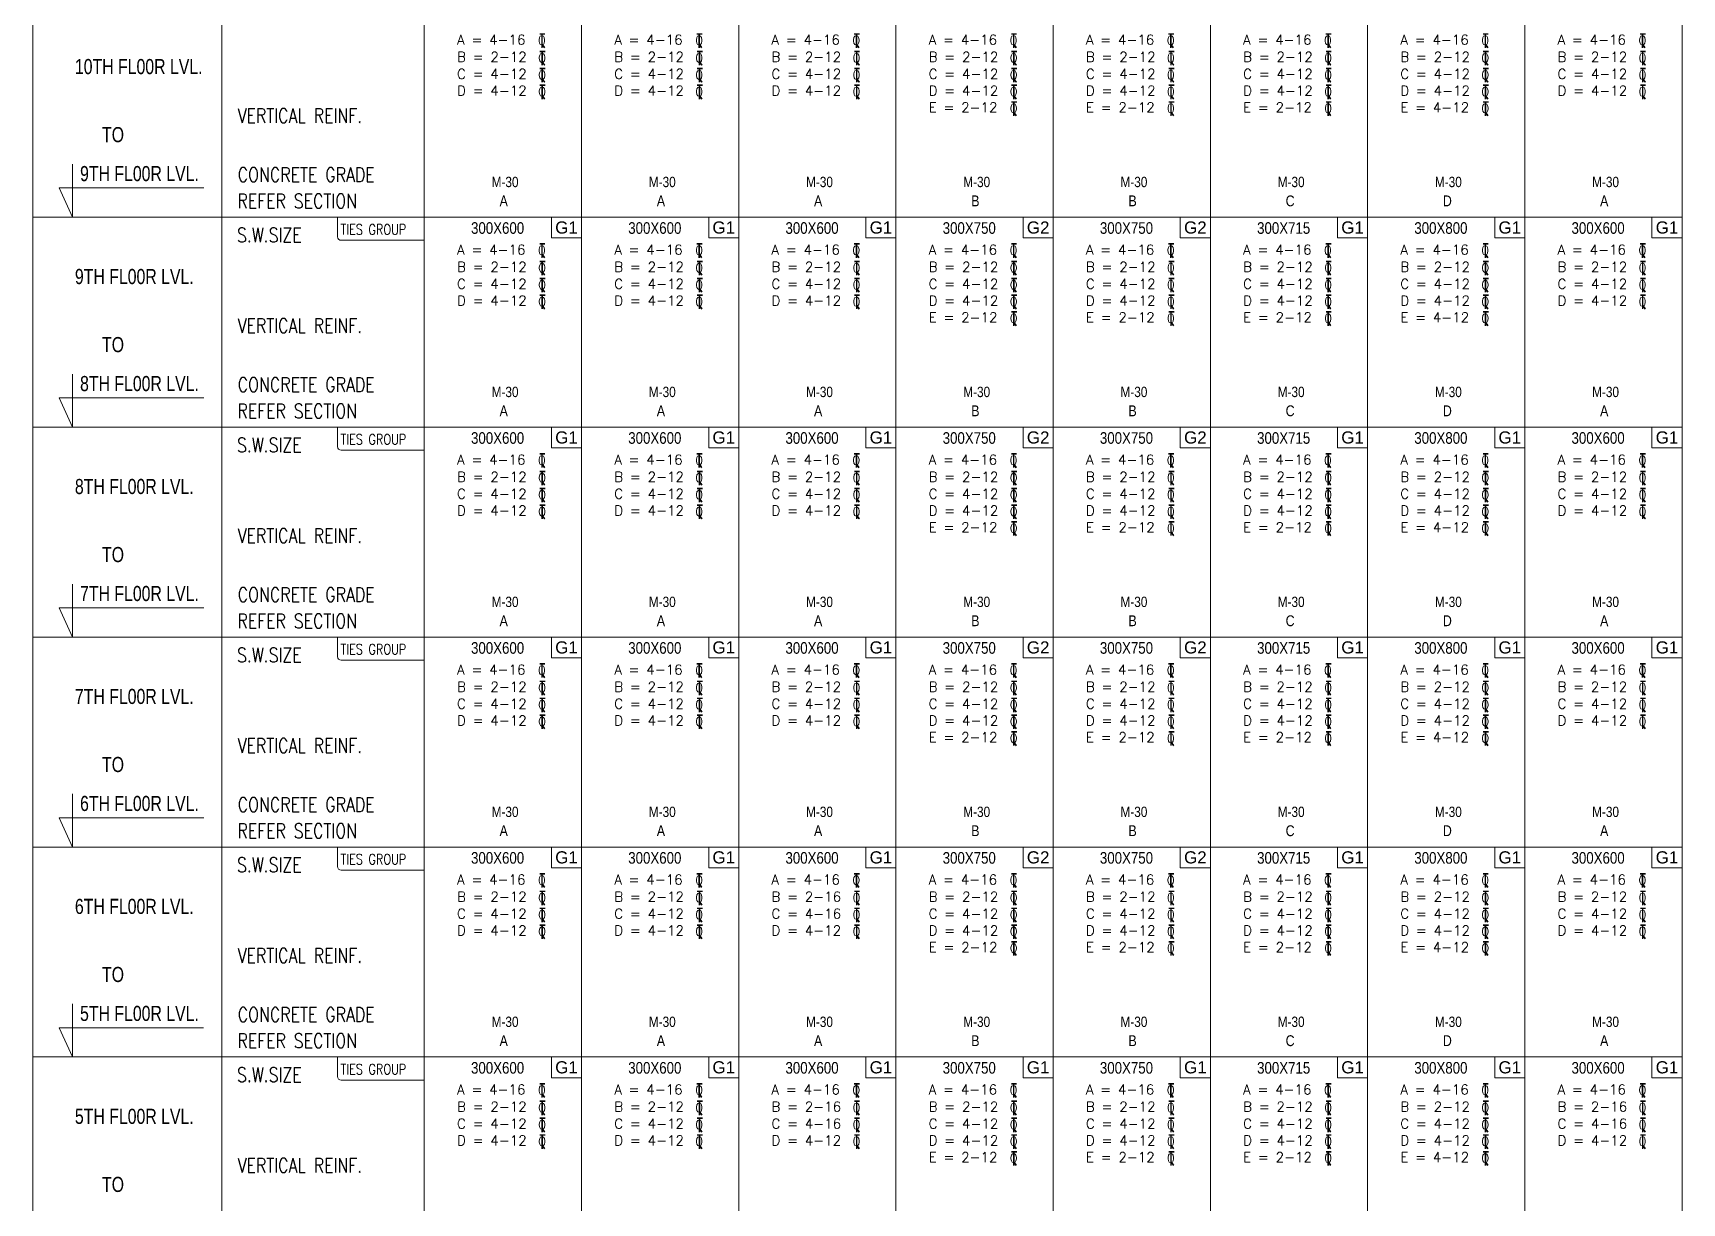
# Model space of a CAD drawing. Header units: millimetres. Extents: x 1123469 to 1752051, y -126924 to 196924.
# Drawn here: x 1477815 to 1509833, y -48749 to -26027 of the extents above; entities that cross this region are included whole.
import ezdxf

# ---------------------------------------------------------------- set-up
doc = ezdxf.new("R2010")
doc.units = ezdxf.units.MM
doc.header["$LTSCALE"] = 500
doc.header["$MEASUREMENT"] = 0
doc.layers.add('BNOS', color=2, linetype='Continuous')
for name, color, linetype, lineweight in [('LINE', 7, 'Continuous', 13), ('TEXT', 7, 'Continuous', 13), ('TEXT 3', 3, 'Continuous', 5), ('TEXT2', 3, 'Continuous', 15), ('TEXT2MM', 3, 'Continuous', 18)]:
    doc.layers.add(name, color=color, linetype=linetype, lineweight=lineweight)
doc.styles.add('ABHI', font='arial.ttf')
doc.styles.add('BHTESHT$0$HSCC2', font='romanc.shx')
doc.styles.add('RAWAT', font='romand.shx', dxfattribs={"height": 115})
doc.styles.add('RD', font='romand.shx', dxfattribs={"height": 200})
doc.styles.add('TEXT', font='ARIALN.TTF', dxfattribs={"width": 0.8})

# ---------------------------------------------------------------- blocks, each defined once
blk = doc.blocks.new('T')
at = {"layer": 'LINE'}
for p, q in [((-27, 79), (39, 79)), ((-27, 72), (39, 72)), ((-2, 70), (-2, -99)), ((5, 70), (5, -99)), ((1, -61), (31, -100)), ((7, -57), (36, -96))]:
    blk.add_line(p, q, dxfattribs=at)
at = {"layer": 'LINE', "style": 'RAWAT'}
blk.add_text('0', height=115, dxfattribs=at).set_placement((-50, -63))

msp = doc.modelspace()

# ---------------------------------------------------------------- linework, layer by layer
at = {"layer": 'LINE', "color": 2}
for p, q in [((1477814.7, -71371.1, -2437250811), (1477814.7, 764.3, -2437250811)), ((1509833, -71371.1, -2437250811), (1509833, -1062, -2437250811))]:
    msp.add_line(p, q, dxfattribs=at)
at = {"layer": 'LINE', "color": 1}
for p, q in [((1481482.8, -71371.1, -2437250811), (1481482.8, -1062, -2437250811)), ((1485412.9, -71371.1, -2437250811), (1485412.9, -1062, -2437250811)), ((1488465.4, -71371.1, -2437250811), (1488465.4, -1062, -2437250811)), ((1491518, -71371.1, -2437250811), (1491518, -1062, -2437250811)), ((1494570.5, -71371.1, -2437250811), (1494570.5, -1062, -2437250811)), ((1497623, -71371.1, -2437250811), (1497623, -1062, -2437250811)), ((1500675.5, -71371.1, -2437250811), (1500675.5, -1062, -2437250811)), ((1503728, -71371.1, -2437250811), (1503728, -1062, -2437250811)), ((1506780.5, -71371.1, -2437250811), (1506780.5, -1062, -2437250811)), ((1477814.7, -29603.3, -2437250811), (1509833, -29603.3, -2437250811)), ((1483727.8, -29603.3, -2437250811), (1483727.8, -29983.3, -2437250811)), ((1483797.8, -30053.3, -2437250811), (1485412.9, -30053.3, -2437250811)), ((1477814.7, -33680.6, -2437250811), (1509833, -33680.6, -2437250811)), ((1483727.8, -33680.6, -2437250811), (1483727.8, -34060.6, -2437250811)), ((1483797.8, -34130.6, -2437250811), (1485412.9, -34130.6, -2437250811)), ((1477814.7, -37758, -2437250811), (1509833, -37758, -2437250811)), ((1483727.8, -37758, -2437250811), (1483727.8, -38137.9, -2437250811)), ((1483797.8, -38207.9, -2437250811), (1485412.9, -38207.9, -2437250811)), ((1477814.7, -41835.3, -2437250811), (1509833, -41835.3, -2437250811)), ((1483727.8, -41835.3, -2437250811), (1483727.8, -42215.2, -2437250811)), ((1483797.8, -42285.2, -2437250811), (1485412.9, -42285.2, -2437250811)), ((1477814.7, -45912.6, -2437250811), (1509833, -45912.6, -2437250811)), ((1483727.8, -45912.6, -2437250811), (1483727.8, -46292.6, -2437250811)), ((1483797.8, -46362.6, -2437250811), (1485412.9, -46362.6, -2437250811))]:
    msp.add_line(p, q, dxfattribs=at)
at = {"layer": 'LINE', "color": 1, "elevation": -2437250811}
for points in [[(1478583.6, -28573.3), (1478583.6, -29603.3), (1478325.6, -29035.7), (1481129.8, -29035.7)], [(1478583.6, -32650.7), (1478583.6, -33680.6), (1478325.6, -33113.1), (1481129.8, -33113.1)], [(1478583.6, -36728), (1478583.6, -37758), (1478325.6, -37190.4), (1481129.8, -37190.4)], [(1478583.6, -40805.3), (1478583.6, -41835.3), (1478325.6, -41267.7), (1481129.8, -41267.7)], [(1478583.6, -44882.6), (1478583.6, -45912.6), (1478325.6, -45345.1), (1481124.3, -45345.1)]]:
    msp.add_lwpolyline(points, dxfattribs=at)
at = {"layer": 'LINE', "color": 1}
for centre in [(1483797.8, -29983.3, -2437250811), (1483797.8, -34060.6, -2437250811), (1483797.8, -38137.9, -2437250811), (1483797.8, -42215.2, -2437250811), (1483797.8, -46292.6, -2437250811)]:
    msp.add_arc(centre, 70, 180, 270, dxfattribs=at)
at = {"layer": 'TEXT2', "color": 7, "lineweight": 20, "elevation": -2437250811}
for points in [[(1488465.4, -29603.3), (1487881.7, -29603.3), (1487881.7, -30006.5), (1488465.4, -30006.5)], [(1491518, -29603.3), (1490934.2, -29603.3), (1490934.2, -30006.5), (1491518, -30006.5)], [(1494570.5, -29603.3), (1493986.7, -29603.3), (1493986.7, -30006.5), (1494570.5, -30006.5)], [(1497623, -29603.3), (1497039.2, -29603.3), (1497039.2, -30006.5), (1497623, -30006.5)], [(1500675.5, -29603.3), (1500091.7, -29603.3), (1500091.7, -30006.5), (1500675.5, -30006.5)], [(1503728, -29603.3), (1503144.2, -29603.3), (1503144.2, -30006.5), (1503728, -30006.5)], [(1506780.5, -29603.3), (1506196.7, -29603.3), (1506196.7, -30006.5), (1506780.5, -30006.5)], [(1509833, -29603.3), (1509249.2, -29603.3), (1509249.2, -30006.5), (1509833, -30006.5)], [(1488465.4, -33680.6), (1487881.7, -33680.6), (1487881.7, -34083.9), (1488465.4, -34083.9)], [(1491518, -33680.6), (1490934.2, -33680.6), (1490934.2, -34083.9), (1491518, -34083.9)], [(1494570.5, -33680.6), (1493986.7, -33680.6), (1493986.7, -34083.9), (1494570.5, -34083.9)], [(1497623, -33680.6), (1497039.2, -33680.6), (1497039.2, -34083.9), (1497623, -34083.9)], [(1500675.5, -33680.6), (1500091.7, -33680.6), (1500091.7, -34083.9), (1500675.5, -34083.9)], [(1503728, -33680.6), (1503144.2, -33680.6), (1503144.2, -34083.9), (1503728, -34083.9)], [(1506780.5, -33680.6), (1506196.7, -33680.6), (1506196.7, -34083.9), (1506780.5, -34083.9)], [(1509833, -33680.6), (1509249.2, -33680.6), (1509249.2, -34083.9), (1509833, -34083.9)], [(1488465.4, -37758), (1487881.7, -37758), (1487881.7, -38161.2), (1488465.4, -38161.2)], [(1491518, -37758), (1490934.2, -37758), (1490934.2, -38161.2), (1491518, -38161.2)], [(1494570.5, -37758), (1493986.7, -37758), (1493986.7, -38161.2), (1494570.5, -38161.2)], [(1497623, -37758), (1497039.2, -37758), (1497039.2, -38161.2), (1497623, -38161.2)], [(1500675.5, -37758), (1500091.7, -37758), (1500091.7, -38161.2), (1500675.5, -38161.2)], [(1503728, -37758), (1503144.2, -37758), (1503144.2, -38161.2), (1503728, -38161.2)], [(1506780.5, -37758), (1506196.7, -37758), (1506196.7, -38161.2), (1506780.5, -38161.2)], [(1509833, -37758), (1509249.2, -37758), (1509249.2, -38161.2), (1509833, -38161.2)], [(1488465.4, -41835.3), (1487881.7, -41835.3), (1487881.7, -42238.5), (1488465.4, -42238.5)], [(1491518, -41835.3), (1490934.2, -41835.3), (1490934.2, -42238.5), (1491518, -42238.5)], [(1494570.5, -41835.3), (1493986.7, -41835.3), (1493986.7, -42238.5), (1494570.5, -42238.5)], [(1497623, -41835.3), (1497039.2, -41835.3), (1497039.2, -42238.5), (1497623, -42238.5)], [(1500675.5, -41835.3), (1500091.7, -41835.3), (1500091.7, -42238.5), (1500675.5, -42238.5)], [(1503728, -41835.3), (1503144.2, -41835.3), (1503144.2, -42238.5), (1503728, -42238.5)], [(1506780.5, -41835.3), (1506196.7, -41835.3), (1506196.7, -42238.5), (1506780.5, -42238.5)], [(1509833, -41835.3), (1509249.2, -41835.3), (1509249.2, -42238.5), (1509833, -42238.5)], [(1488465.4, -45912.6), (1487881.7, -45912.6), (1487881.7, -46315.9), (1488465.4, -46315.9)], [(1491518, -45912.6), (1490934.2, -45912.6), (1490934.2, -46315.9), (1491518, -46315.9)], [(1494570.5, -45912.6), (1493986.7, -45912.6), (1493986.7, -46315.9), (1494570.5, -46315.9)], [(1497623, -45912.6), (1497039.2, -45912.6), (1497039.2, -46315.9), (1497623, -46315.9)], [(1500675.5, -45912.6), (1500091.7, -45912.6), (1500091.7, -46315.9), (1500675.5, -46315.9)], [(1503728, -45912.6), (1503144.2, -45912.6), (1503144.2, -46315.9), (1503728, -46315.9)], [(1506780.5, -45912.6), (1506196.7, -45912.6), (1506196.7, -46315.9), (1506780.5, -46315.9)], [(1509833, -45912.6), (1509249.2, -45912.6), (1509249.2, -46315.9), (1509833, -46315.9)]]:
    msp.add_lwpolyline(points, close=True, dxfattribs=at)

# ---------------------------------------------------------------- block references
at = {"layer": 'TEXT', "color": 3, "xscale": 1.53, "yscale": 1.53, "zscale": 1.53}
for p in [(1487696.3, -26161.7, 0), (1490748.8, -26161.7, 0), (1493801.3, -26161.7, 0), (1496853.8, -26161.7, 0), (1499906.3, -26161.7, 0), (1502958.8, -26161.7, 0), (1506011.3, -26161.7, 0), (1509063.8, -26161.7, 0), (1487699.5, -26501.9, 0), (1490752, -26501.9, 0), (1493804.5, -26501.9, 0), (1496857.1, -26501.9, 0), (1499909.6, -26501.9, 0), (1502962.1, -26501.9, 0), (1506014.6, -26501.9, 0), (1509067.1, -26501.9, 0), (1487699.5, -26832.2, 0), (1490752, -26832.2, 0), (1493804.5, -26832.2, 0), (1496857.1, -26832.2, 0), (1499909.6, -26832.2, 0), (1502962.1, -26832.2, 0), (1506014.6, -26832.2, 0), (1509067.1, -26832.2, 0), (1487699.5, -27157.6, 0), (1490752, -27157.6, 0), (1493804.5, -27157.6, 0), (1496857.1, -27157.6, 0), (1499909.6, -27157.6, 0), (1502962.1, -27157.6, 0), (1506014.6, -27157.6, 0), (1509067.1, -27157.6, 0), (1496857.1, -27482.4, 0), (1499909.6, -27482.4, 0), (1502962.1, -27482.4, 0), (1506014.6, -27482.4, 0), (1487696.3, -30239, 0), (1490748.8, -30239, 0), (1493801.3, -30239, 0), (1496853.8, -30239, 0), (1499906.3, -30239, 0), (1502958.8, -30239, 0), (1506011.3, -30239, 0), (1509063.8, -30239, 0), (1487699.5, -30579.2, 0), (1490752, -30579.2, 0), (1493804.5, -30579.2, 0), (1496857.1, -30579.2, 0), (1499909.6, -30579.2, 0), (1502962.1, -30579.2, 0), (1506014.6, -30579.2, 0), (1509067.1, -30579.2, 0), (1487699.5, -30909.5, 0), (1490752, -30909.5, 0), (1493804.5, -30909.5, 0), (1496857.1, -30909.5, 0), (1499909.6, -30909.5, 0), (1502962.1, -30909.5, 0), (1506014.6, -30909.5, 0), (1509067.1, -30909.5, 0), (1487699.5, -31235, 0), (1490752, -31235, 0), (1493804.5, -31235, 0), (1496857.1, -31235, 0), (1499909.6, -31235, 0), (1502962.1, -31235, 0), (1506014.6, -31235, 0), (1509067.1, -31235, 0), (1496857.1, -31559.7, 0), (1499909.6, -31559.7, 0), (1502962.1, -31559.7, 0), (1506014.6, -31559.7, 0), (1487696.3, -34316.4, 0), (1490748.8, -34316.4, 0), (1493801.3, -34316.4, 0), (1496853.8, -34316.4, 0), (1499906.3, -34316.4, 0), (1502958.8, -34316.4, 0), (1506011.3, -34316.4, 0), (1509063.8, -34316.4, 0), (1487699.5, -34656.6, 0), (1490752, -34656.6, 0), (1493804.5, -34656.6, 0), (1496857.1, -34656.6, 0), (1499909.6, -34656.6, 0), (1502962.1, -34656.6, 0), (1506014.6, -34656.6, 0), (1509067.1, -34656.6, 0), (1487699.5, -34986.9, 0), (1490752, -34986.9, 0), (1493804.5, -34986.9, 0), (1496857.1, -34986.9, 0), (1499909.6, -34986.9, 0), (1502962.1, -34986.9, 0), (1506014.6, -34986.9, 0), (1509067.1, -34986.9, 0), (1487699.5, -35312.3, 0), (1490752, -35312.3, 0), (1493804.5, -35312.3, 0), (1496857.1, -35312.3, 0), (1499909.6, -35312.3, 0), (1502962.1, -35312.3, 0), (1506014.6, -35312.3, 0), (1509067.1, -35312.3, 0), (1496857.1, -35637, 0), (1499909.6, -35637, 0), (1502962.1, -35637, 0), (1506014.6, -35637, 0), (1487696.3, -38393.7, 0), (1490748.8, -38393.7, 0), (1493801.3, -38393.7, 0), (1496853.8, -38393.7, 0), (1499906.3, -38393.7, 0), (1502958.8, -38393.7, 0), (1506011.3, -38393.7, 0), (1509063.8, -38393.7, 0), (1487699.5, -38733.9, 0), (1490752, -38733.9, 0), (1493804.5, -38733.9, 0), (1496857.1, -38733.9, 0), (1499909.6, -38733.9, 0), (1502962.1, -38733.9, 0), (1506014.6, -38733.9, 0), (1509067.1, -38733.9, 0), (1487699.5, -39064.2, 0), (1490752, -39064.2, 0), (1493804.5, -39064.2, 0), (1496857.1, -39064.2, 0), (1499909.6, -39064.2, 0), (1502962.1, -39064.2, 0), (1506014.6, -39064.2, 0), (1509067.1, -39064.2, 0), (1487699.5, -39389.6, 0), (1490752, -39389.6, 0), (1493804.5, -39389.6, 0), (1496857.1, -39389.6, 0), (1499909.6, -39389.6, 0), (1502962.1, -39389.6, 0), (1506014.6, -39389.6, 0), (1509067.1, -39389.6, 0), (1496857.1, -39714.4, 0), (1499909.6, -39714.4, 0), (1502962.1, -39714.4, 0), (1506014.6, -39714.4, 0), (1487696.3, -42471, 0), (1490748.8, -42471, 0), (1493801.3, -42471, 0), (1496853.8, -42471, 0), (1499906.3, -42471, 0), (1502958.8, -42471, 0), (1506011.3, -42471, 0), (1509063.8, -42471, 0), (1487699.5, -42811.2, 0), (1490752, -42811.2, 0), (1493804.5, -42811.2, 0), (1496857.1, -42811.2, 0), (1499909.6, -42811.2, 0), (1502962.1, -42811.2, 0), (1506014.6, -42811.2, 0), (1509067.1, -42811.2, 0), (1487699.5, -43141.5, 0), (1490752, -43141.5, 0), (1493804.5, -43141.5, 0), (1496857.1, -43141.5, 0), (1499909.6, -43141.5, 0), (1502962.1, -43141.5, 0), (1506014.6, -43141.5, 0), (1509067.1, -43141.5, 0), (1487699.5, -43467, 0), (1490752, -43467, 0), (1493804.5, -43467, 0), (1496857.1, -43467, 0), (1499909.6, -43467, 0), (1502962.1, -43467, 0), (1506014.6, -43467, 0), (1509067.1, -43467, 0), (1496857.1, -43791.7, 0), (1499909.6, -43791.7, 0), (1502962.1, -43791.7, 0), (1506014.6, -43791.7, 0), (1487696.3, -46548.3, 0), (1490748.8, -46548.3, 0), (1493801.3, -46548.3, 0), (1496853.8, -46548.3, 0), (1499906.3, -46548.3, 0), (1502958.8, -46548.3, 0), (1506011.3, -46548.3, 0), (1509063.8, -46548.3, 0), (1487699.5, -46888.6, 0), (1490752, -46888.6, 0), (1493804.5, -46888.6, 0), (1496857.1, -46888.6, 0), (1499909.6, -46888.6, 0), (1502962.1, -46888.6, 0), (1506014.6, -46888.6, 0), (1509067.1, -46888.6, 0), (1487699.5, -47218.8, 0), (1490752, -47218.8, 0), (1493804.5, -47218.8, 0), (1496857.1, -47218.8, 0), (1499909.6, -47218.8, 0), (1502962.1, -47218.8, 0), (1506014.6, -47218.8, 0), (1509067.1, -47218.8, 0), (1487699.5, -47544.3, 0), (1490752, -47544.3, 0), (1493804.5, -47544.3, 0), (1496857.1, -47544.3, 0), (1499909.6, -47544.3, 0), (1502962.1, -47544.3, 0), (1506014.6, -47544.3, 0), (1509067.1, -47544.3, 0), (1496857.1, -47869, 0), (1499909.6, -47869, 0), (1502962.1, -47869, 0), (1506014.6, -47869, 0)]:
    msp.add_blockref('T', p, dxfattribs=at)

# ---------------------------------------------------------------- texts
at = {"layer": 'BNOS', "style": 'ABHI', "width": 0.75}
for s, height, p in [('10TH FL00R LVL.', 293.448, (1478629, -26825.8, -2437250811)), ('TO', 293.45, (1479155.8, -28147.6, -2437250811)), ('9TH FL00R LVL.', 293.448, (1478728.9, -28904.1, -2437250811)), ('9TH FL00R LVL.', 293.448, (1478629, -30903.1, -2437250811)), ('TO', 293.45, (1479155.8, -32224.9, -2437250811)), ('8TH FL00R LVL.', 293.448, (1478728.9, -32981.5, -2437250811)), ('8TH FL00R LVL.', 293.448, (1478629, -34980.5, -2437250811)), ('TO', 293.45, (1479155.8, -36302.3, -2437250811)), ('7TH FL00R LVL.', 293.448, (1478728.9, -37058.8, -2437250811)), ('7TH FL00R LVL.', 293.448, (1478629, -39057.8, -2437250811)), ('TO', 293.45, (1479155.8, -40379.6, -2437250811)), ('6TH FL00R LVL.', 293.448, (1478728.9, -41136.1, -2437250811)), ('6TH FL00R LVL.', 293.448, (1478629, -43135.1, -2437250811)), ('TO', 293.45, (1479155.8, -44456.9, -2437250811)), ('5TH FL00R LVL.', 293.448, (1478728.9, -45213.4, -2437250811)), ('5TH FL00R LVL.', 293.448, (1478629, -47212.5, -2437250811)), ('TO', 293.45, (1479155.8, -48534.3, -2437250811))]:
    msp.add_text(s, height=height, dxfattribs=at).set_placement(p)
at = {"layer": 'TEXT', "color": 3, "style": 'RD'}
for s, p in [('A = 4-16', (1486048.5, -26253.8, -245631.4)), ('A = 4-16', (1489101, -26253.8, -245631.4)), ('A = 4-16', (1492153.5, -26253.8, -245631.4)), ('A = 4-16', (1495206, -26253.8, -245631.4)), ('A = 4-16', (1498258.5, -26253.8, -245631.4)), ('A = 4-16', (1501311, -26253.8, -245631.4)), ('A = 4-16', (1504363.5, -26253.8, -245631.4)), ('A = 4-16', (1507416, -26253.8, -245631.4)), ('B = 2-12', (1486048.5, -26586.9, -245631.4)), ('B = 2-12', (1489101, -26586.9, -245631.4)), ('B = 2-12', (1492153.5, -26586.9, -245631.4)), ('B = 2-12', (1495206, -26586.9, -245631.4)), ('B = 2-12', (1498258.5, -26586.9, -245631.4)), ('B = 2-12', (1501311, -26586.9, -245631.4)), ('B = 2-12', (1504363.5, -26586.9, -245631.4)), ('B = 2-12', (1507416, -26586.9, -245631.4)), ('C = 4-12', (1486048.5, -26917.2, -245631.4)), ('C = 4-12', (1489101, -26917.2, -245631.4)), ('C = 4-12', (1492153.5, -26917.2, -245631.4)), ('C = 4-12', (1495206, -26917.2, -245631.4)), ('C = 4-12', (1498258.5, -26917.2, -245631.4)), ('C = 4-12', (1501311, -26917.2, -245631.4)), ('C = 4-12', (1504363.5, -26917.2, -245631.4)), ('C = 4-12', (1507416, -26917.2, -245631.4)), ('D = 4-12', (1486048.5, -27242.7, -245631.4)), ('D = 4-12', (1489101, -27242.7, -245631.4)), ('D = 4-12', (1492153.5, -27242.7, -245631.4)), ('D = 4-12', (1495206, -27242.7, -245631.4)), ('D = 4-12', (1498258.5, -27242.7, -245631.4)), ('D = 4-12', (1501311, -27242.7, -245631.4)), ('D = 4-12', (1504363.5, -27242.7, -245631.4)), ('D = 4-12', (1507416, -27242.7, -245631.4)), ('E = 2-12', (1495206, -27567.4, -245631.4)), ('E = 2-12', (1498258.5, -27567.4, -245631.4)), ('E = 2-12', (1501311, -27567.4, -245631.4)), ('E = 4-12', (1504363.5, -27567.4, -245631.4)), ('A = 4-16', (1486048.5, -30331.1, -245631.4)), ('A = 4-16', (1489101, -30331.1, -245631.4)), ('A = 4-16', (1492153.5, -30331.1, -245631.4)), ('A = 4-16', (1495206, -30331.1, -245631.4)), ('A = 4-16', (1498258.5, -30331.1, -245631.4)), ('A = 4-16', (1501311, -30331.1, -245631.4)), ('A = 4-16', (1504363.5, -30331.1, -245631.4)), ('A = 4-16', (1507416, -30331.1, -245631.4)), ('B = 2-12', (1486048.5, -30664.3, -245631.4)), ('B = 2-12', (1489101, -30664.3, -245631.4)), ('B = 2-12', (1492153.5, -30664.3, -245631.4)), ('B = 2-12', (1495206, -30664.3, -245631.4)), ('B = 2-12', (1498258.5, -30664.3, -245631.4)), ('B = 2-12', (1501311, -30664.3, -245631.4)), ('B = 2-12', (1504363.5, -30664.3, -245631.4)), ('B = 2-12', (1507416, -30664.3, -245631.4)), ('C = 4-12', (1486048.5, -30994.5, -245631.4)), ('C = 4-12', (1489101, -30994.5, -245631.4)), ('C = 4-12', (1492153.5, -30994.5, -245631.4)), ('C = 4-12', (1495206, -30994.5, -245631.4)), ('C = 4-12', (1498258.5, -30994.5, -245631.4)), ('C = 4-12', (1501311, -30994.5, -245631.4)), ('C = 4-12', (1504363.5, -30994.5, -245631.4)), ('C = 4-12', (1507416, -30994.5, -245631.4)), ('D = 4-12', (1486048.5, -31320, -245631.4)), ('D = 4-12', (1489101, -31320, -245631.4)), ('D = 4-12', (1492153.5, -31320, -245631.4)), ('D = 4-12', (1495206, -31320, -245631.4)), ('D = 4-12', (1498258.5, -31320, -245631.4)), ('D = 4-12', (1501311, -31320, -245631.4)), ('D = 4-12', (1504363.5, -31320, -245631.4)), ('D = 4-12', (1507416, -31320, -245631.4)), ('E = 2-12', (1495206, -31644.7, -245631.4)), ('E = 2-12', (1498258.5, -31644.7, -245631.4)), ('E = 2-12', (1501311, -31644.7, -245631.4)), ('E = 4-12', (1504363.5, -31644.7, -245631.4)), ('A = 4-16', (1486048.5, -34408.5, -245631.4)), ('A = 4-16', (1489101, -34408.5, -245631.4)), ('A = 4-16', (1492153.5, -34408.5, -245631.4)), ('A = 4-16', (1495206, -34408.5, -245631.4)), ('A = 4-16', (1498258.5, -34408.5, -245631.4)), ('A = 4-16', (1501311, -34408.5, -245631.4)), ('A = 4-16', (1504363.5, -34408.5, -245631.4)), ('A = 4-16', (1507416, -34408.5, -245631.4)), ('B = 2-12', (1486048.5, -34741.6, -245631.4)), ('B = 2-12', (1489101, -34741.6, -245631.4)), ('B = 2-12', (1492153.5, -34741.6, -245631.4)), ('B = 2-12', (1495206, -34741.6, -245631.4)), ('B = 2-12', (1498258.5, -34741.6, -245631.4)), ('B = 2-12', (1501311, -34741.6, -245631.4)), ('B = 2-12', (1504363.5, -34741.6, -245631.4)), ('B = 2-12', (1507416, -34741.6, -245631.4)), ('C = 4-12', (1486048.5, -35071.9, -245631.4)), ('C = 4-12', (1489101, -35071.9, -245631.4)), ('C = 4-12', (1492153.5, -35071.9, -245631.4)), ('C = 4-12', (1495206, -35071.9, -245631.4)), ('C = 4-12', (1498258.5, -35071.9, -245631.4)), ('C = 4-12', (1501311, -35071.9, -245631.4)), ('C = 4-12', (1504363.5, -35071.9, -245631.4)), ('C = 4-12', (1507416, -35071.9, -245631.4)), ('D = 4-12', (1486048.5, -35397.3, -245631.4)), ('D = 4-12', (1489101, -35397.3, -245631.4)), ('D = 4-12', (1492153.5, -35397.3, -245631.4)), ('D = 4-12', (1495206, -35397.3, -245631.4)), ('D = 4-12', (1498258.5, -35397.3, -245631.4)), ('D = 4-12', (1501311, -35397.3, -245631.4)), ('D = 4-12', (1504363.5, -35397.3, -245631.4)), ('D = 4-12', (1507416, -35397.3, -245631.4)), ('E = 2-12', (1495206, -35722.1, -245631.4)), ('E = 2-12', (1498258.5, -35722.1, -245631.4)), ('E = 2-12', (1501311, -35722.1, -245631.4)), ('E = 4-12', (1504363.5, -35722.1, -245631.4)), ('A = 4-16', (1486048.5, -38485.8, -245631.4)), ('A = 4-16', (1489101, -38485.8, -245631.4)), ('A = 4-16', (1492153.5, -38485.8, -245631.4)), ('A = 4-16', (1495206, -38485.8, -245631.4)), ('A = 4-16', (1498258.5, -38485.8, -245631.4)), ('A = 4-16', (1501311, -38485.8, -245631.4)), ('A = 4-16', (1504363.5, -38485.8, -245631.4)), ('A = 4-16', (1507416, -38485.8, -245631.4)), ('B = 2-12', (1486048.5, -38818.9, -245631.4)), ('B = 2-12', (1489101, -38818.9, -245631.4)), ('B = 2-12', (1492153.5, -38818.9, -245631.4)), ('B = 2-12', (1495206, -38818.9, -245631.4)), ('B = 2-12', (1498258.5, -38818.9, -245631.4)), ('B = 2-12', (1501311, -38818.9, -245631.4)), ('B = 2-12', (1504363.5, -38818.9, -245631.4)), ('B = 2-12', (1507416, -38818.9, -245631.4)), ('C = 4-12', (1486048.5, -39149.2, -245631.4)), ('C = 4-12', (1489101, -39149.2, -245631.4)), ('C = 4-12', (1492153.5, -39149.2, -245631.4)), ('C = 4-12', (1495206, -39149.2, -245631.4)), ('C = 4-12', (1498258.5, -39149.2, -245631.4)), ('C = 4-12', (1501311, -39149.2, -245631.4)), ('C = 4-12', (1504363.5, -39149.2, -245631.4)), ('C = 4-12', (1507416, -39149.2, -245631.4)), ('D = 4-12', (1486048.5, -39474.6, -245631.4)), ('D = 4-12', (1489101, -39474.6, -245631.4)), ('D = 4-12', (1492153.5, -39474.6, -245631.4)), ('D = 4-12', (1495206, -39474.6, -245631.4)), ('D = 4-12', (1498258.5, -39474.6, -245631.4)), ('D = 4-12', (1501311, -39474.6, -245631.4)), ('D = 4-12', (1504363.5, -39474.6, -245631.4)), ('D = 4-12', (1507416, -39474.6, -245631.4)), ('E = 2-12', (1495206, -39799.4, -245631.4)), ('E = 2-12', (1498258.5, -39799.4, -245631.4)), ('E = 2-12', (1501311, -39799.4, -245631.4)), ('E = 4-12', (1504363.5, -39799.4, -245631.4)), ('A = 4-16', (1486048.5, -42563.1, -245631.4)), ('A = 4-16', (1489101, -42563.1, -245631.4)), ('A = 4-16', (1492153.5, -42563.1, -245631.4)), ('A = 4-16', (1495206, -42563.1, -245631.4)), ('A = 4-16', (1498258.5, -42563.1, -245631.4)), ('A = 4-16', (1501311, -42563.1, -245631.4)), ('A = 4-16', (1504363.5, -42563.1, -245631.4)), ('A = 4-16', (1507416, -42563.1, -245631.4)), ('B = 2-12', (1486048.5, -42896.2, -245631.4)), ('B = 2-12', (1489101, -42896.2, -245631.4)), ('B = 2-16', (1492153.5, -42896.2, -245631.4)), ('B = 2-12', (1495206, -42896.2, -245631.4)), ('B = 2-12', (1498258.5, -42896.2, -245631.4)), ('B = 2-12', (1501311, -42896.2, -245631.4)), ('B = 2-12', (1504363.5, -42896.2, -245631.4)), ('B = 2-12', (1507416, -42896.2, -245631.4)), ('C = 4-12', (1486048.5, -43226.5, -245631.4)), ('C = 4-12', (1489101, -43226.5, -245631.4)), ('C = 4-16', (1492153.5, -43226.5, -245631.4)), ('C = 4-12', (1495206, -43226.5, -245631.4)), ('C = 4-12', (1498258.5, -43226.5, -245631.4)), ('C = 4-12', (1501311, -43226.5, -245631.4)), ('C = 4-12', (1504363.5, -43226.5, -245631.4)), ('C = 4-12', (1507416, -43226.5, -245631.4)), ('D = 4-12', (1486048.5, -43552, -245631.4)), ('D = 4-12', (1489101, -43552, -245631.4)), ('D = 4-12', (1492153.5, -43552, -245631.4)), ('D = 4-12', (1495206, -43552, -245631.4)), ('D = 4-12', (1498258.5, -43552, -245631.4)), ('D = 4-12', (1501311, -43552, -245631.4)), ('D = 4-12', (1504363.5, -43552, -245631.4)), ('D = 4-12', (1507416, -43552, -245631.4)), ('E = 2-12', (1495206, -43876.7, -245631.4)), ('E = 2-12', (1498258.5, -43876.7, -245631.4)), ('E = 2-12', (1501311, -43876.7, -245631.4)), ('E = 4-12', (1504363.5, -43876.7, -245631.4)), ('A = 4-16', (1486048.5, -46640.4, -245631.4)), ('A = 4-16', (1489101, -46640.4, -245631.4)), ('A = 4-16', (1492153.5, -46640.4, -245631.4)), ('A = 4-16', (1495206, -46640.4, -245631.4)), ('A = 4-16', (1498258.5, -46640.4, -245631.4)), ('A = 4-16', (1501311, -46640.4, -245631.4)), ('A = 4-16', (1504363.5, -46640.4, -245631.4)), ('A = 4-16', (1507416, -46640.4, -245631.4)), ('B = 2-12', (1486048.5, -46973.6, -245631.4)), ('B = 2-12', (1489101, -46973.6, -245631.4)), ('B = 2-16', (1492153.5, -46973.6, -245631.4)), ('B = 2-12', (1495206, -46973.6, -245631.4)), ('B = 2-12', (1498258.5, -46973.6, -245631.4)), ('B = 2-12', (1501311, -46973.6, -245631.4)), ('B = 2-12', (1504363.5, -46973.6, -245631.4)), ('B = 2-16', (1507416, -46973.6, -245631.4)), ('C = 4-12', (1486048.5, -47303.9, -245631.4)), ('C = 4-12', (1489101, -47303.9, -245631.4)), ('C = 4-16', (1492153.5, -47303.9, -245631.4)), ('C = 4-12', (1495206, -47303.9, -245631.4)), ('C = 4-12', (1498258.5, -47303.9, -245631.4)), ('C = 4-12', (1501311, -47303.9, -245631.4)), ('C = 4-12', (1504363.5, -47303.9, -245631.4)), ('C = 4-16', (1507416, -47303.9, -245631.4)), ('D = 4-12', (1486048.5, -47629.3, -245631.4)), ('D = 4-12', (1489101, -47629.3, -245631.4)), ('D = 4-12', (1492153.5, -47629.3, -245631.4)), ('D = 4-12', (1495206, -47629.3, -245631.4)), ('D = 4-12', (1498258.5, -47629.3, -245631.4)), ('D = 4-12', (1501311, -47629.3, -245631.4)), ('D = 4-12', (1504363.5, -47629.3, -245631.4)), ('D = 4-12', (1507416, -47629.3, -245631.4)), ('E = 2-12', (1495206, -47954, -245631.4)), ('E = 2-12', (1498258.5, -47954, -245631.4)), ('E = 2-12', (1501311, -47954, -245631.4)), ('E = 4-12', (1504363.5, -47954, -245631.4))]:
    msp.add_text(s, height=191.25, dxfattribs=at).set_placement(p)
at = {"layer": 'TEXT 3', "color": 6, "linetype": 'Continuous', "style": 'TEXT'}
for s, height, p in [('M-30', 200, (1486720.2, -29020.1, -2437250807.1)), ('M-30', 200, (1489772.7, -29020.1, -2437250807.1)), ('M-30', 200, (1492825.2, -29020.1, -2437250807.1)), ('M-30', 200, (1495877.7, -29020.1, -2437250807.1)), ('M-30', 200, (1498930.2, -29020.1, -2437250807.1)), ('M-30', 200, (1501982.7, -29020.1, -2437250807.1)), ('M-30', 200, (1505035.2, -29020.1, -2437250807.1)), ('M-30', 200, (1508087.8, -29020.1, -2437250807.1)), ('300X600', 225, (1486320.2, -29927.1, -2437250807.1)), ('300X600', 225, (1489372.7, -29927.1, -2437250807.1)), ('300X600', 225, (1492425.2, -29927.1, -2437250807.1)), ('300X750', 225, (1495477.7, -29927.1, -2437250807.1)), ('300X750', 225, (1498530.2, -29927.1, -2437250807.1)), ('300X715', 225, (1501582.7, -29927.1, -2437250807.1)), ('300X800', 225, (1504635.2, -29927.1, -2437250807.1)), ('300X600', 225, (1507687.7, -29927.1, -2437250807.1)), ('M-30', 200, (1486720.2, -33097.4, -2437250807.1)), ('M-30', 200, (1489772.7, -33097.4, -2437250807.1)), ('M-30', 200, (1492825.2, -33097.4, -2437250807.1)), ('M-30', 200, (1495877.7, -33097.4, -2437250807.1)), ('M-30', 200, (1498930.2, -33097.4, -2437250807.1)), ('M-30', 200, (1501982.7, -33097.4, -2437250807.1)), ('M-30', 200, (1505035.2, -33097.4, -2437250807.1)), ('M-30', 200, (1508087.8, -33097.4, -2437250807.1)), ('300X600', 225, (1486320.2, -34004.4, -2437250807.1)), ('300X600', 225, (1489372.7, -34004.4, -2437250807.1)), ('300X600', 225, (1492425.2, -34004.4, -2437250807.1)), ('300X750', 225, (1495477.7, -34004.4, -2437250807.1)), ('300X750', 225, (1498530.2, -34004.4, -2437250807.1)), ('300X715', 225, (1501582.7, -34004.4, -2437250807.1)), ('300X800', 225, (1504635.2, -34004.4, -2437250807.1)), ('300X600', 225, (1507687.7, -34004.4, -2437250807.1)), ('M-30', 200, (1486720.2, -37174.8, -2437250807.1)), ('M-30', 200, (1489772.7, -37174.8, -2437250807.1)), ('M-30', 200, (1492825.2, -37174.8, -2437250807.1)), ('M-30', 200, (1495877.7, -37174.8, -2437250807.1)), ('M-30', 200, (1498930.2, -37174.8, -2437250807.1)), ('M-30', 200, (1501982.7, -37174.8, -2437250807.1)), ('M-30', 200, (1505035.2, -37174.8, -2437250807.1)), ('M-30', 200, (1508087.8, -37174.8, -2437250807.1)), ('300X600', 225, (1486320.2, -38081.7, -2437250807.1)), ('300X600', 225, (1489372.7, -38081.7, -2437250807.1)), ('300X600', 225, (1492425.2, -38081.7, -2437250807.1)), ('300X750', 225, (1495477.7, -38081.7, -2437250807.1)), ('300X750', 225, (1498530.2, -38081.7, -2437250807.1)), ('300X715', 225, (1501582.7, -38081.7, -2437250807.1)), ('300X800', 225, (1504635.2, -38081.7, -2437250807.1)), ('300X600', 225, (1507687.7, -38081.7, -2437250807.1)), ('M-30', 200, (1486720.2, -41252.1, -2437250807.1)), ('M-30', 200, (1489772.7, -41252.1, -2437250807.1)), ('M-30', 200, (1492825.2, -41252.1, -2437250807.1)), ('M-30', 200, (1495877.7, -41252.1, -2437250807.1)), ('M-30', 200, (1498930.2, -41252.1, -2437250807.1)), ('M-30', 200, (1501982.7, -41252.1, -2437250807.1)), ('M-30', 200, (1505035.2, -41252.1, -2437250807.1)), ('M-30', 200, (1508087.8, -41252.1, -2437250807.1)), ('300X600', 225, (1486320.2, -42159, -2437250807.1)), ('300X600', 225, (1489372.7, -42159, -2437250807.1)), ('300X600', 225, (1492425.2, -42159, -2437250807.1)), ('300X750', 225, (1495477.7, -42159, -2437250807.1)), ('300X750', 225, (1498530.2, -42159, -2437250807.1)), ('300X715', 225, (1501582.7, -42159, -2437250807.1)), ('300X800', 225, (1504635.2, -42159, -2437250807.1)), ('300X600', 225, (1507687.7, -42159, -2437250807.1)), ('M-30', 200, (1486720.2, -45329.4, -2437250807.1)), ('M-30', 200, (1489772.7, -45329.4, -2437250807.1)), ('M-30', 200, (1492825.2, -45329.4, -2437250807.1)), ('M-30', 200, (1495877.7, -45329.4, -2437250807.1)), ('M-30', 200, (1498930.2, -45329.4, -2437250807.1)), ('M-30', 200, (1501982.7, -45329.4, -2437250807.1)), ('M-30', 200, (1505035.2, -45329.4, -2437250807.1)), ('M-30', 200, (1508087.8, -45329.4, -2437250807.1)), ('300X600', 225, (1486320.2, -46236.4, -2437250807.1)), ('300X600', 225, (1489372.7, -46236.4, -2437250807.1)), ('300X600', 225, (1492425.2, -46236.4, -2437250807.1)), ('300X750', 225, (1495477.7, -46236.4, -2437250807.1)), ('300X750', 225, (1498530.2, -46236.4, -2437250807.1)), ('300X715', 225, (1501582.7, -46236.4, -2437250807.1)), ('300X800', 225, (1504635.2, -46236.4, -2437250807.1)), ('300X600', 225, (1507687.7, -46236.4, -2437250807.1))]:
    msp.add_text(s, height=height, dxfattribs=at).set_placement(p)
at = {"layer": 'TEXT2', "color": 3, "lineweight": 20, "style": 'BHTESHT$0$HSCC2', "width": 0.8}
for s, height, p in [('VERTICAL REINF.', 279.825, (1481788.1, -27772.6, -2437250811)), ('CONCRETE GRADE', 279.825, (1481791.2, -28919.1, -2437250811)), ('REFER SECTION', 279.825, (1481784.4, -29429.2, -2437250811)), ('TIES GROUP', 200, (1483787.8, -29940.9, -2437250811)), ('S.W.SIZE', 279.82, (1481776.2, -30089.6, -2437250811)), ('VERTICAL REINF.', 279.825, (1481788.1, -31850, -2437250811)), ('CONCRETE GRADE', 279.825, (1481791.2, -32996.4, -2437250811)), ('REFER SECTION', 279.825, (1481784.4, -33506.6, -2437250811)), ('S.W.SIZE', 279.82, (1481776.2, -34167, -2437250811)), ('TIES GROUP', 200, (1483787.8, -34018.2, -2437250811)), ('VERTICAL REINF.', 279.825, (1481788.1, -35927.3, -2437250811)), ('CONCRETE GRADE', 279.825, (1481791.2, -37073.7, -2437250811)), ('REFER SECTION', 279.825, (1481784.4, -37583.9, -2437250811)), ('S.W.SIZE', 279.82, (1481776.2, -38244.3, -2437250811)), ('TIES GROUP', 200, (1483787.8, -38095.5, -2437250811)), ('VERTICAL REINF.', 279.825, (1481788.1, -40004.6, -2437250811)), ('CONCRETE GRADE', 279.825, (1481791.2, -41151, -2437250811)), ('REFER SECTION', 279.825, (1481784.4, -41661.2, -2437250811)), ('S.W.SIZE', 279.82, (1481776.2, -42321.6, -2437250811)), ('TIES GROUP', 200, (1483787.8, -42172.9, -2437250811)), ('VERTICAL REINF.', 279.825, (1481788.1, -44081.9, -2437250811)), ('CONCRETE GRADE', 279.825, (1481791.2, -45228.4, -2437250811)), ('REFER SECTION', 279.825, (1481784.4, -45738.5, -2437250811)), ('TIES GROUP', 200, (1483787.8, -46250.2, -2437250811)), ('S.W.SIZE', 279.82, (1481776.2, -46398.9, -2437250811)), ('VERTICAL REINF.', 279.825, (1481788.1, -48159.3, -2437250811))]:
    msp.add_text(s, height=height, dxfattribs=at).set_placement(p)
at = {"layer": 'TEXT2', "color": 7, "style": 'ABHI'}
for s, p in [('G1', (1487954.1, -29922.3, -2437250811)), ('G1', (1491006.6, -29922.3, -2437250811)), ('G1', (1494059.1, -29922.3, -2437250811)), ('G2', (1497111.6, -29922.3, -2437250811)), ('G2', (1500164.1, -29922.3, -2437250811)), ('G1', (1503216.6, -29922.3, -2437250811)), ('G1', (1506269.1, -29922.3, -2437250811)), ('G1', (1509321.6, -29922.3, -2437250811)), ('G1', (1487954.1, -33999.7, -2437250811)), ('G1', (1491006.6, -33999.7, -2437250811)), ('G1', (1494059.1, -33999.7, -2437250811)), ('G2', (1497111.6, -33999.7, -2437250811)), ('G2', (1500164.1, -33999.7, -2437250811)), ('G1', (1503216.6, -33999.7, -2437250811)), ('G1', (1506269.1, -33999.7, -2437250811)), ('G1', (1509321.6, -33999.7, -2437250811)), ('G1', (1487954.1, -38077, -2437250811)), ('G1', (1491006.6, -38077, -2437250811)), ('G1', (1494059.1, -38077, -2437250811)), ('G2', (1497111.6, -38077, -2437250811)), ('G2', (1500164.1, -38077, -2437250811)), ('G1', (1503216.6, -38077, -2437250811)), ('G1', (1506269.1, -38077, -2437250811)), ('G1', (1509321.6, -38077, -2437250811)), ('G1', (1487954.1, -42154.3, -2437250811)), ('G1', (1491006.6, -42154.3, -2437250811)), ('G1', (1494059.1, -42154.3, -2437250811)), ('G2', (1497111.6, -42154.3, -2437250811)), ('G2', (1500164.1, -42154.3, -2437250811)), ('G1', (1503216.6, -42154.3, -2437250811)), ('G1', (1506269.1, -42154.3, -2437250811)), ('G1', (1509321.6, -42154.3, -2437250811)), ('G1', (1487954.1, -46231.6, -2437250811)), ('G1', (1491006.6, -46231.6, -2437250811)), ('G1', (1494059.1, -46231.6, -2437250811)), ('G1', (1497111.6, -46231.6, -2437250811)), ('G1', (1500164.1, -46231.6, -2437250811)), ('G1', (1503216.6, -46231.6, -2437250811)), ('G1', (1506269.1, -46231.6, -2437250811)), ('G1', (1509321.6, -46231.6, -2437250811))]:
    msp.add_text(s, height=235.81, dxfattribs=at).set_placement(p)
at = {"layer": 'TEXT2MM', "color": 4, "linetype": 'Continuous', "style": 'TEXT'}
for s, p in [('A', (1486874.6, -29392.1, -2437250807.1)), ('A', (1489927.1, -29392.1, -2437250807.1)), ('A', (1492979.6, -29392.1, -2437250807.1)), ('B', (1496032.1, -29392.1, -2437250807.1)), ('B', (1499084.6, -29392.1, -2437250807.1)), ('C', (1502137.1, -29392.1, -2437250807.1)), ('D', (1505189.6, -29392.1, -2437250807.1)), ('A', (1508242.1, -29392.1, -2437250807.1)), ('A', (1486874.6, -33469.4, -2437250807.1)), ('A', (1489927.1, -33469.4, -2437250807.1)), ('A', (1492979.6, -33469.4, -2437250807.1)), ('B', (1496032.1, -33469.4, -2437250807.1)), ('B', (1499084.6, -33469.4, -2437250807.1)), ('C', (1502137.1, -33469.4, -2437250807.1)), ('D', (1505189.6, -33469.4, -2437250807.1)), ('A', (1508242.1, -33469.4, -2437250807.1)), ('A', (1486874.6, -37546.7, -2437250807.1)), ('A', (1489927.1, -37546.7, -2437250807.1)), ('A', (1492979.6, -37546.7, -2437250807.1)), ('B', (1496032.1, -37546.7, -2437250807.1)), ('B', (1499084.6, -37546.7, -2437250807.1)), ('C', (1502137.1, -37546.7, -2437250807.1)), ('D', (1505189.6, -37546.7, -2437250807.1)), ('A', (1508242.1, -37546.7, -2437250807.1)), ('A', (1486874.6, -41624.1, -2437250807.1)), ('A', (1489927.1, -41624.1, -2437250807.1)), ('A', (1492979.6, -41624.1, -2437250807.1)), ('B', (1496032.1, -41624.1, -2437250807.1)), ('B', (1499084.6, -41624.1, -2437250807.1)), ('C', (1502137.1, -41624.1, -2437250807.1)), ('D', (1505189.6, -41624.1, -2437250807.1)), ('A', (1508242.1, -41624.1, -2437250807.1)), ('A', (1486874.6, -45701.4, -2437250807.1)), ('A', (1489927.1, -45701.4, -2437250807.1)), ('A', (1492979.6, -45701.4, -2437250807.1)), ('B', (1496032.1, -45701.4, -2437250807.1)), ('B', (1499084.6, -45701.4, -2437250807.1)), ('C', (1502137.1, -45701.4, -2437250807.1)), ('D', (1505189.6, -45701.4, -2437250807.1)), ('A', (1508242.1, -45701.4, -2437250807.1))]:
    msp.add_text(s, height=210, dxfattribs=at).set_placement(p)

doc.saveas('drawing.dxf')
